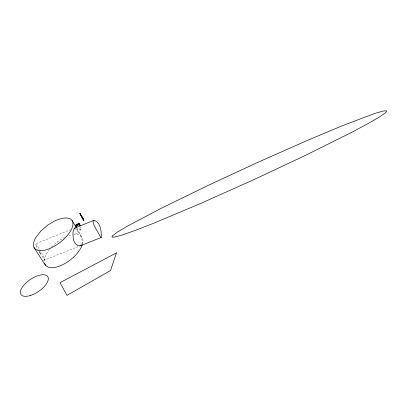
<?xml version="1.0" encoding="UTF-8"?>
<svg xmlns="http://www.w3.org/2000/svg" width="407" height="407" viewBox="0 0 407 407"><rect width="100%" height="100%" fill="white"/><g stroke="black" fill="none" stroke-linecap="round" stroke-linejoin="round"><path stroke-width="0.31" stroke-dasharray="2.04 1.53" d="M44.19 260.76L44.348 259.417A33.028 14.708 -31.2 0 1 46.505 253.739L49.522 249.343M82.016 244.236C83.201 238.456 79.192 232.814 75.844 228.429M51.658 246.901L58.089 241.259L64.54 237.362M80.5 229.467L80.265 229.711L80.525 229.573M80.891 227.406L77.462 229.172L76.898 228.225M36.213 243.544L70.35 229.818M43.417 260.495L78.18 246.642M68.798 235.577L72.008 234.712M73.591 234.463C78.113 233.374 83.898 236.365 83.003 241.616A33.028 14.398 -31.9 0 1 82.606 243.834M76.811 228.424L81.955 237.057M38.675 250.58A9.112 0.682 59.6 0 1 36.559 244.963A9.112 0.682 59.6 0 1 44.119 257.667A9.112 0.682 59.6 0 1 41.331 255.047M75.834 232.931L75.804 233.013A2.279 0.982 -30.5 0 0 75.788 233.323L75.987 233.577A1.221 0.529 -30.5 0 0 76.226 233.623L76.775 233.526A1.923 0.829 -30.5 0 0 77.391 233.272L77.823 233.008A1.14 0.493 -30.5 0 0 78.2 232.667L78.393 232.341A1.847 0.799 -30.5 0 0 78.403 231.934A1.491 0.646 -30.5 0 0 77.905 231.731L77.661 231.761A2.239 0.967 -30.5 0 0 77.162 231.893L76.338 232.305A0.926 0.402 -30.5 0 0 76.089 232.519L75.834 232.931M80.388 229.039L79.09 229.706L79.365 230.784L80.667 230.113L80.388 229.039"/><path stroke-width="0.61" d="M76.419 226.078L76.775 224.903L77.534 224.695M79.95 245.94L101.16 237.49C101.587 231.654 100.677 221.851 93.895 220.355L73.881 228.398M81.685 244.816C78.027 248.245 73.626 242.455 73.362 238.853C73.163 235.765 71.8 229.497 75.336 228.108M101.17 237.479L100.275 236.543L93.915 225.127L93.081 221.937L93.289 220.909L93.895 220.355M80.398 214.708C78.225 208.801 82.753 220.355 83.806 220.543L83.567 219.312L80.174 213.492M83.806 220.543L83.567 219.312M75.61 225.687C76.068 224.689 80.973 222.415 79.141 224.985M80.479 225.834L78.805 223L79.207 224.562L75.768 226.333L76.618 227.752M44.439 263.258C47.192 270.228 56.609 267.592 61.772 265.155C69.816 261.274 77.086 255.184 81.303 247.212A33.028 14.398 -31.9 0 0 82.326 244.755M76.491 227.884L71.993 220.329L70.37 218.864L66.697 217.867L62.093 218.279L55.438 220.563L47.955 224.923L40.939 230.927L35.979 237.261A33.562 14.052 -30.7 0 0 33.644 242.806L33.435 245.36L34.015 247.588L45.508 265.339M34.015 247.588C37.887 253.118 45.915 250.137 50.941 247.995C59.076 244.063 66.519 238.09 71.052 230.174A33.557 13.746 -31.4 0 0 72.914 224.72L72.838 222.329L71.993 220.329M75.381 224.761L76.226 226.175M79.207 224.562L80.047 225.982M80.082 213.543L83.476 219.358M80.489 214.662L83.898 220.497M76.485 226.903L76.684 227.691M76.608 227.671A2.177 1.913 -15.5 0 1 77.696 225.336L77.305 223.774A2.167 1.903 -15.4 0 0 76.287 226.261M40.883 254.324A9.112 0.682 59.6 0 1 39.225 251.541M116.412 252.915L110.572 270.507L66.972 295.38L59.997 282.636L116.412 252.915M112.424 235.907L111.956 236.813L112.597 237.215L114.423 237.093L121.988 235.078L135.043 230.504L153.327 223.387L201.119 203.256L252.92 180.067L304.238 155.967L350.468 132.977L367.602 123.845L379.349 117.038L385.521 112.744L386.65 111.508L386.604 110.831L383.089 111.04L374.532 113.533L342.139 125.824L307.621 140.303L257.346 162.566L208.369 185.292L161.019 208.399L126.658 226.551L116.946 232.412L112.424 235.907M30.683 295.39A16.117 7.255 -33.8 0 0 47.863 276.78A16.117 7.255 -33.8 0 0 24.476 284.427A16.117 7.255 -33.8 0 0 30.683 295.39"/></g></svg>
